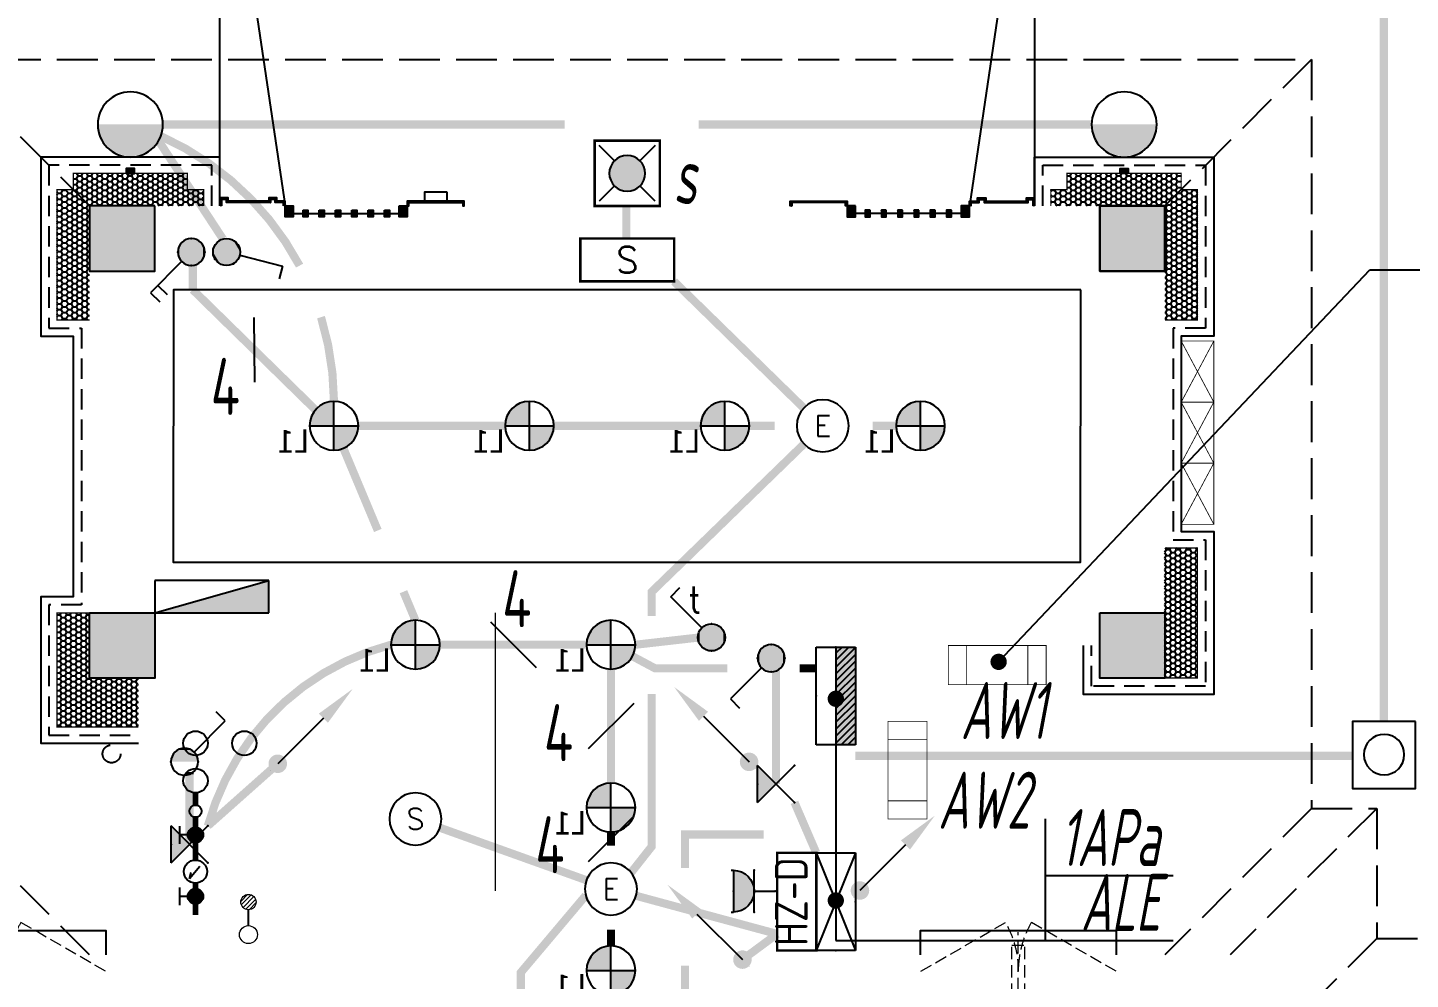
# Model space of a CAD drawing. Extents: x 3774419 to 4775970, y -926964 to 2266.
# Drawn here: x 3853240 to 3861726, y -702115 to -696270 of the extents above; entities that cross this region are included whole.
import ezdxf
from ezdxf.enums import TextEntityAlignment as Align

# ---------------------------------------------------------------- set-up
doc = ezdxf.new("R2010")
doc.units = 0
doc.header["$LTSCALE"] = 1000
doc.header["$MEASUREMENT"] = 0
doc.linetypes.add('DASH', pattern=[0.35, 0.25, -0.1])
doc.linetypes.add('HIDDEN', pattern=[0.375, 0.25, -0.125])
doc.layers.get('0').update_dxf_attribs({"linetype": 'CONTINUOUS'})
for name, color, linetype in [('!!DIM-动力', 7, 'CONTINUOUS'), ('!!电气', 1, 'CONTINUOUS'), ('A-EQPM-MECH', 191, 'CONTINUOUS'), ('A-标注', 1, 'CONTINUOUS'), ('DIM-照明', 7, 'CONTINUOUS'), ('E-天花灯具', 92, 'CONTINUOUS'), ('E-天花辅助2', 54, 'CONTINUOUS'), ('EQUIP-插座', 3, 'CONTINUOUS'), ('EQUIP-照明', 3, 'CONTINUOUS'), ('EQUIP-箱柜', 3, 'CONTINUOUS'), ('EQUIP_消火栓', 7, 'CONTINUOUS'), ('LWIRE', 4, 'CONTINUOUS'), ('TEL_TEXT', 7, 'CONTINUOUS'), ('VPIPE-凝结', 150, 'CONTINUOUS'), ('VPIPE-消防', 1, 'TG_X'), ('VPIPE-给水', 3, 'TG_J'), ('VPIPE-雨水', 4, 'DASH'), ('WIRE-动力', 7, 'CONTINUOUS'), ('WIRE-应急', 1, 'DASH'), ('WIRE-照明', 2, 'CONTINUOUS'), ('修改标示', 212, 'CONTINUOUS'), ('卫生间', 6, 'CONTINUOUS'), ('污水', 3, 'CONTINUOUS'), ('看线', 185, 'CONTINUOUS'), ('立面', 73, 'CONTINUOUS'), ('立面-看线', 251, 'CONTINUOUS'), ('给水', 4, 'CONTINUOUS'), ('设备', 253, 'CONTINUOUS'), ('铝合金', 144, 'CONTINUOUS')]:
    doc.layers.add(name, color=color, linetype=linetype)
for name, color, linetype, lineweight in [('EQUIP_地漏', 7, 'CONTINUOUS', 18), ('PUB_HATCH', 8, 'CONTINUOUS', 9), ('STAIR', 252, 'CONTINUOUS', 20), ('VPIPE-废水', 31, 'TG_F', 18), ('WINDOW', 146, 'CONTINUOUS', 20), ('平面-空调室内机', 176, 'CONTINUOUS', 9), ('平面-空调预留孔', 252, 'CONTINUOUS', 15)]:
    doc.layers.add(name, color=color, linetype=linetype, lineweight=lineweight)
doc.styles.add('_TCH_LABEL', font='COMPLEX', dxfattribs={"bigfont": 'GBCBIG'})
doc.styles.add('_TEL_DIM', font='SIMPLEX', dxfattribs={"width": 0.8, "height": 3.5, "bigfont": 'HZTXT'})
doc.styles.add('HZTXT', font='gbeitc.shx', dxfattribs={"width": 0.8, "height": 400, "bigfont": 'hztxt.shx'})
doc.styles.get("Standard").update_dxf_attribs({"font": 'gbenor.shx', "bigfont": 'gbcbig.shx'})
doc.styles.add('TG_LINETYPE', font='SIMPLEX', dxfattribs={"width": 0.8, "height": 3, "bigfont": 'HZTXT'})
doc.styles.add('黑体', font='simhei.ttf')
doc.linetypes.add('LED', pattern='A,0.5,-0.2,["LED",Standard,S=0.2,R=0,X=-0.2,Y=-0.1],-0.2', length=0.9)
doc.linetypes.add('TG_F', pattern='A,2,-0.3,["F",TG_LINETYPE,S=0.1,R=0,X=-0.23,Y=-0.15],0', length=2.3)
doc.linetypes.add('TG_J', pattern='A,2,-0.22,["J",TG_LINETYPE,S=0.1,R=0,X=-0.18,Y=-0.15],0', length=2.22)
doc.linetypes.add('TG_X', pattern='A,4,-0.3,["X",TG_LINETYPE,S=0.1,R=0,X=-0.23,Y=-0.15],0', length=4.3)
pattern_1 = [(45, (-853150.0334, -779765.5013), (-2.24506403, 2.24506403), [])]
pattern_2 = [(45, (-853350.0334, -780835.0008), (-2.24506403, 2.24506403), [])]
pattern_3 = [(45, (-665092.5196, -939480.5144), (-2.24506403, 2.24506403), [])]
pattern_4 = [(45, (-664992.5196, -939480.5153), (-2.24506403, 2.24506403), [])]
pattern_5 = [(45, (-664892.5196, -939480.5162), (-2.24506403, 2.24506403), [])]
pattern_6 = [(45, (-664792.5196, -939480.517), (-2.24506403, 2.24506403), [])]
pattern_7 = [(45, (-664692.5196, -939480.518), (-2.24506403, 2.24506403), [])]
pattern_8 = [(45, (-664592.5196, -939480.519), (-2.24506403, 2.24506403), [])]
pattern_9 = [(45, (-665202.5203, -939480.5138), (-2.24506403, 2.24506403), [])]
pattern_10 = [(45, (-664502.517, -939480.51), (-2.24506403, 2.24506403), [])]
pattern_11 = [(0, (-420517.216, -516416.725), (30.95625, 17.872595), [20.6375, -41.275]), (120, (-420517.216, -516416.725), (-30.9562463, 17.8726014), [20.6375, -41.275]), (60, (-420517.216, -516416.725), (3.7e-06, 35.7451964), [-41.275, 20.6375])]
pattern_12 = [(45, (-665142.2845, -939480.3315), (-2.24506403, 2.24506403), [])]

# ---------------------------------------------------------------- blocks, each defined once
blk = doc.blocks.new('A$C148B7D8E')
at = {"layer": '卫生间', "color": 252, "linetype": 'DASH'}
for p, q in [((7700, 15400), (8600, 14500)), ((15200, 14500), (16100, 15400)), ((7300, 10800), (8200, 9900)), ((7700, 10800), (8600, 9900)), ((15200, 9900), (16100, 10800)), ((7300, 10000), (8200, 9100))]:
    blk.add_line(p, q, dxfattribs=at)
blk.add_lwpolyline([(16100, 14000), (16100, 15400), (7700, 15400), (7700, 10800), (7300, 10800), (7300, 10000), (900, 10000), (900, 9000), (-900, 9000), (-900, -900), (1750, -900), (1750, -2100), (23450, -2100), (23450, -900), (25100, -900)], dxfattribs=at)
blk = doc.blocks.new('A$C2705576B')
at = {"layer": '给水'}
h = blk.add_hatch(color=252, dxfattribs=at)
edge = h.paths.add_edge_path()
edge.add_arc((417.5, -1741.2), 47.2, 0, 360)
h = blk.add_hatch(color=252, dxfattribs=at)
edge = h.paths.add_edge_path()
edge.add_arc((794.7, -1741.2), 47.2, 0, 360)
at = {"layer": '给水', "color": 252}
for p, q in [((363.1, -1645.4), (471.8, -1645.4)), ((417.5, -1741.2), (417.5, -1645.4)), ((740.3, -1645.4), (849, -1645.4)), ((794.7, -1741.2), (794.7, -1645.4)), ((601.1, -1768.1), (525.3, -1704.3)), ((525.3, -1704.3), (564, -1715))]:
    blk.add_line(p, q, dxfattribs=at)
at = {"layer": '给水', "color": 252, "const_width": 35.4}
for points in [[(499.1, -1741.2), (302.5, -1741.2)], [(903.5, -1741.2), (640.6, -1741.2)], [(1052.8, -1741.2), (978.5, -1741.2)]]:
    blk.add_lwpolyline(points, dxfattribs=at)
at = {"layer": '给水', "color": 252}
for centre, radius in [((417.5, -1741.2), 47.2), ((569.8, -1741.2), 70.8), ((794.7, -1741.2), 47.2), ((941, -1741.2), 37.5)]:
    blk.add_circle(centre, radius, dxfattribs=at)
blk = doc.blocks.new('$TwtSys$00000141')
at = {"color": 252}
for p, q in [((-47.1, 3.8), (-5, 45.9)), ((-47.1, 3.8), (-5, 45.9)), ((-43.6, -17.5), (17.5, 43.6)), ((-43.6, -17.5), (17.5, 43.6)), ((-33.2, -33.2), (33.2, 33.2)), ((-33.2, -33.2), (33.2, 33.2)), ((-16.2, -43.5), (43.8, 16.4)), ((-16.2, -43.5), (43.8, 16.4)), ((5.7, -46.1), (46.1, -5.7)), ((5.7, -46.1), (46.1, -5.7))]:
    blk.add_line(p, q, dxfattribs=at)
blk.add_circle((0, 0), 47, dxfattribs=at)
blk.add_circle((0, 0), 47, dxfattribs=at)
blk = doc.blocks.new('dongkong')
at = {"layer": '平面-空调预留孔', "color": 8, "linetype": 'HIDDEN', "ltscale": 0.3}
for p, q in [((-603796, 210899.9), (-603796, 210431.5)), ((-603836, 210821), (-603836, 210510.8)), ((-603836, 210821), (-603756, 210821)), ((-603756, 210821), (-603756, 210510.8))]:
    blk.add_line(p, q, dxfattribs=at)
blk.add_lwpolyline([(-603756, 210510.8), (-603836, 210510.8)], dxfattribs=at)
blk = doc.blocks.new('$TwtSys$00000434')
at = {"color": 252}
for p, q in [((-0.5, 0.5), (-0.5, -0.5)), ((-0.5, -0.5), (0.5, 0.5)), ((0.5, 0.5), (-0.5, 0.5)), ((0.5, -0.5), (0.5, 0.5)), ((-0.5, -0.5), (0.5, -0.5))]:
    blk.add_line(p, q, dxfattribs=at)
blk.add_solid([(0.5, -0.5), (0.5, 0.5), (-0.5, -0.5)], dxfattribs=at)
blk = doc.blocks.new('A$C028C60F5')
at = {"color": 252}
blk.add_lwpolyline([(400, 0), (0, 0), (0, -400), (400, -400)], close=True, dxfattribs=at)
at = {"layer": 'PUB_HATCH', "color": 252}
blk.add_solid([(0, -400), (400, -400), (0, 0), (400, 0)], dxfattribs=at)
blk = doc.blocks.new('A$C7D502F78')
at = {"layer": '修改标示', "ltscale": 2}
blk.add_lwpolyline([(-150.6, 197.3), (-10.6, 197.3), (-10.6, 142.3), (-150.6, 142.3)], close=True, dxfattribs=at)
blk = doc.blocks.new('A$C3EFA6995')
for p in [(9700, 100), (9700, -2400), (15900, -2400)]:
    blk.add_blockref('A$C028C60F5', p)
at = {"xscale": -1}
blk.add_blockref('A$C028C60F5', (16300, 100), dxfattribs=at)
blk = doc.blocks.new('A$C24590F8F')
at = {"layer": '立面'}
h = blk.add_hatch(dxfattribs=at)
h.set_pattern_fill('ANSI31', color=252, scale=2)
h.set_pattern_definition(pattern_1)
h.paths.add_polyline_path([(35125.3, 15800), (35175.3, 15800), (35175.3, 15830), (35125.3, 15830)])
h = blk.add_hatch(dxfattribs=at)
h.set_pattern_fill('ANSI31', color=252, scale=2)
h.set_pattern_definition(pattern_1)
h.paths.add_polyline_path([(41274.7, 15800), (41224.7, 15800), (41224.7, 15830), (41274.7, 15830)])
h = blk.add_hatch(dxfattribs=at)
h.set_pattern_fill('ANSI31', color=252, scale=2)
h.set_pattern_definition(pattern_12)
h.paths.add_polyline_path([(35700.2, 15600.1), (36099.9, 15600.1), (36099.9, 15630.1), (36049.9, 15630.1), (36049.9, 15650.2), (35999.9, 15650.2), (35999.9, 15630.2), (35750.1, 15630), (35749.9, 15650.2), (35700.2, 15650.2)])
h.paths.add_polyline_path([(35710.2, 15600.1), (36089.9, 15600.1), (36089.9, 15620.1), (36039.9, 15620.1), (36039.9, 15640.2), (36009.9, 15640.2), (36009.9, 15620.2), (35740.2, 15620), (35740, 15640.2), (35710.2, 15640.2)])
h = blk.add_hatch(dxfattribs=at)
h.set_pattern_fill('ANSI31', color=252, scale=2)
h.set_pattern_definition(pattern_2)
edge = h.paths.add_edge_path()
edge.add_line((36850, 15600), (36860, 15600))
edge.add_line((36860, 15600), (36860, 15620))
edge.add_line((36860, 15620), (37190, 15620))
edge.add_line((37190, 15620), (37190, 15600.1))
edge.add_line((37190, 15600.1), (37200, 15600))
edge.add_line((37200, 15600), (37200, 15630))
edge.add_line((37200, 15630), (36850, 15630))
edge.add_line((36850, 15630), (36850, 15600))
h = blk.add_hatch(dxfattribs=at)
h.set_pattern_fill('ANSI31', color=252, scale=2)
h.set_pattern_definition(pattern_2)
edge = h.paths.add_edge_path()
edge.add_line((39550, 15600), (39540, 15600))
edge.add_line((39540, 15600), (39540, 15620))
edge.add_line((39540, 15620), (39210, 15620))
edge.add_line((39210, 15620), (39210, 15600.1))
edge.add_line((39210, 15600.1), (39200, 15600))
edge.add_line((39200, 15600), (39200, 15630))
edge.add_line((39200, 15630), (39550, 15630))
edge.add_line((39550, 15630), (39550, 15600))
h = blk.add_hatch(dxfattribs=at)
h.set_pattern_fill('ANSI31', color=252, scale=2)
h.set_pattern_definition(pattern_12)
h.paths.add_polyline_path([(40699.8, 15600.1), (40300, 15600.1), (40300, 15630.1), (40350, 15630.1), (40350, 15650.2), (40400, 15650.2), (40400, 15630.2), (40649.9, 15630), (40650, 15650.2), (40699.8, 15650.2)])
h.paths.add_polyline_path([(40689.8, 15600.1), (40310, 15600.1), (40310, 15620.1), (40360, 15620.1), (40360, 15640.2), (40390, 15640.2), (40390, 15620.2), (40659.8, 15620), (40660, 15640.2), (40689.8, 15640.2)])
h = blk.add_hatch(dxfattribs=at)
h.set_pattern_fill('ANSI31', color=252, scale=2)
h.set_pattern_definition(pattern_9)
h.paths.add_polyline_path([(36100, 15600), (36150, 15600), (36150, 15533.3), (36100, 15533.3)])
h = blk.add_hatch(dxfattribs=at)
h.set_pattern_fill('ANSI31', color=252, scale=2)
h.set_pattern_definition(pattern_3)
h.paths.add_polyline_path([(36210, 15573), (36240, 15573), (36240, 15533.3), (36210, 15533.3)])
h = blk.add_hatch(dxfattribs=at)
h.set_pattern_fill('ANSI31', color=252, scale=2)
h.set_pattern_definition(pattern_4)
h.paths.add_polyline_path([(36310, 15573), (36340, 15573), (36340, 15533.3), (36310, 15533.3)])
h = blk.add_hatch(dxfattribs=at)
h.set_pattern_fill('ANSI31', color=252, scale=2)
h.set_pattern_definition(pattern_5)
h.paths.add_polyline_path([(36410, 15573), (36440, 15573), (36440, 15533.3), (36410, 15533.3)])
h = blk.add_hatch(dxfattribs=at)
h.set_pattern_fill('ANSI31', color=252, scale=2)
h.set_pattern_definition(pattern_6)
h.paths.add_polyline_path([(36510, 15573), (36540, 15573), (36540, 15533.3), (36510, 15533.3)])
h = blk.add_hatch(dxfattribs=at)
h.set_pattern_fill('ANSI31', color=252, scale=2)
h.set_pattern_definition(pattern_7)
h.paths.add_polyline_path([(36610, 15573), (36640, 15573), (36640, 15533.3), (36610, 15533.3)])
h = blk.add_hatch(dxfattribs=at)
h.set_pattern_fill('ANSI31', color=252, scale=2)
h.set_pattern_definition(pattern_8)
h.paths.add_polyline_path([(36710, 15573), (36740, 15573), (36740, 15533.3), (36710, 15533.3)])
h = blk.add_hatch(dxfattribs=at)
h.set_pattern_fill('ANSI31', color=252, scale=2)
h.set_pattern_definition(pattern_10)
h.paths.add_polyline_path([(36800, 15600), (36850, 15600), (36850, 15533.3), (36800, 15533.3)])
h = blk.add_hatch(dxfattribs=at)
h.set_pattern_fill('ANSI31', color=252, scale=2)
h.set_pattern_definition(pattern_10)
h.paths.add_polyline_path([(39600, 15600), (39550, 15600), (39550, 15533.3), (39600, 15533.3)])
h = blk.add_hatch(dxfattribs=at)
h.set_pattern_fill('ANSI31', color=252, scale=2)
h.set_pattern_definition(pattern_8)
h.paths.add_polyline_path([(39690, 15573), (39660, 15573), (39660, 15533.3), (39690, 15533.3)])
h = blk.add_hatch(dxfattribs=at)
h.set_pattern_fill('ANSI31', color=252, scale=2)
h.set_pattern_definition(pattern_7)
h.paths.add_polyline_path([(39790, 15573), (39760, 15573), (39760, 15533.3), (39790, 15533.3)])
h = blk.add_hatch(dxfattribs=at)
h.set_pattern_fill('ANSI31', color=252, scale=2)
h.set_pattern_definition(pattern_6)
h.paths.add_polyline_path([(39890, 15573), (39860, 15573), (39860, 15533.3), (39890, 15533.3)])
h = blk.add_hatch(dxfattribs=at)
h.set_pattern_fill('ANSI31', color=252, scale=2)
h.set_pattern_definition(pattern_5)
h.paths.add_polyline_path([(39990, 15573), (39960, 15573), (39960, 15533.3), (39990, 15533.3)])
h = blk.add_hatch(dxfattribs=at)
h.set_pattern_fill('ANSI31', color=252, scale=2)
h.set_pattern_definition(pattern_4)
h.paths.add_polyline_path([(40090, 15573), (40060, 15573), (40060, 15533.3), (40090, 15533.3)])
h = blk.add_hatch(dxfattribs=at)
h.set_pattern_fill('ANSI31', color=252, scale=2)
h.set_pattern_definition(pattern_3)
h.paths.add_polyline_path([(40190, 15573), (40160, 15573), (40160, 15533.3), (40190, 15533.3)])
h = blk.add_hatch(dxfattribs=at)
h.set_pattern_fill('ANSI31', color=252, scale=2)
h.set_pattern_definition(pattern_9)
h.paths.add_polyline_path([(40300, 15600), (40250, 15600), (40250, 15533.3), (40300, 15533.3)])
at = {"layer": '立面-看线'}
h = blk.add_hatch(dxfattribs=at)
h.set_pattern_fill('HONEY', color=252, scale=13)
h.set_pattern_definition(pattern_11)
h.paths.add_polyline_path([(35500.3, 15700), (35500.3, 15800), (34800.3, 15800), (34800.3, 15700), (34700.3, 15700), (34700.3, 14900), (34900, 14900), (34900, 15600), (35599.4, 15600), (35599.4, 15700)])
h = blk.add_hatch(dxfattribs=at)
h.set_pattern_fill('HONEY', color=252, scale=13)
h.set_pattern_definition(pattern_11)
h.paths.add_polyline_path([(40899.7, 15700), (40899.7, 15800), (41599.7, 15800), (41599.7, 15700), (41699.7, 15700), (41699.7, 14900), (41500, 14900), (41500, 15600), (40800.6, 15600), (40800.6, 15700)])
h = blk.add_hatch(dxfattribs=at)
h.set_pattern_fill('HONEY', color=252, scale=13)
h.set_pattern_definition([(0, (-420616.579, -519516.725), (30.95625, 17.872595), [20.6375, -41.275]), (120, (-420616.579, -519516.725), (-30.9562463, 17.8726014), [20.6375, -41.275]), (60, (-420616.579, -519516.725), (3.7e-06, 35.7451964), [-41.275, 20.6375])])
h.paths.add_polyline_path([(41500, 12900), (41500, 12900), (41500, 13500), (41699.4, 13500), (41699.4, 12700), (41500, 12700)])
h = blk.add_hatch(dxfattribs=at)
h.set_pattern_fill('HONEY', color=252, scale=13)
h.set_pattern_definition([(0, (-420616.579, -519916.725), (30.95625, 17.872595), [20.6375, -41.275]), (120, (-420616.579, -519916.725), (-30.9562463, 17.8726014), [20.6375, -41.275]), (60, (-420616.579, -519916.725), (3.7e-06, 35.7451964), [-41.275, 20.6375])])
h.paths.add_polyline_path([(35200, 12700), (34900, 12700), (34900, 13100), (34700.6, 13100), (34700.6, 12400), (35200, 12400)])
at = {"color": 252, "const_width": 8}
for points in [[(34900, 14900), (34700.3, 14900), (34700.3, 15700), (34800.3, 15700), (34800.3, 15800), (35090.3, 15800), (35090.3, 15800), (35210.3, 15800), (35210.3, 15800), (35500.3, 15800), (35500.3, 15700), (35600.3, 15700), (35600.3, 15600)], [(41500, 14900), (41699.7, 14900), (41699.7, 15700), (41599.7, 15700), (41599.7, 15800), (41309.7, 15800), (41309.7, 15800), (41189.7, 15800), (41189.7, 15800), (40899.7, 15800), (40899.7, 15700), (40799.7, 15700), (40799.7, 15600)], [(41500, 13500), (41700, 13500), (41700, 12700), (41100, 12700), (41100, 12900)], [(34900, 13100), (34700, 13100), (34700, 12400), (35200, 12400)]]:
    blk.add_lwpolyline(points, dxfattribs=at)
at = {"layer": 'A-EQPM-MECH', "color": 252}
for points in [[(35700.3, 15600), (35700.3, 18300), (40700.2, 18300), (40700.2, 15600)], [(35700.3, 18300), (36100, 15600)], [(40700, 18300), (40300, 15600)]]:
    blk.add_lwpolyline(points, dxfattribs=at)
at = {"layer": 'STAIR', "color": 252}
blk.add_line((37390, 13100), (37390, 11394.4), dxfattribs=at)
at = {"layer": 'VPIPE-凝结', "color": 252}
blk.add_line((35875, 11180), (35875, 11278), dxfattribs=at)
at = {"layer": 'VPIPE-废水', "color": 252}
blk.add_circle((35875, 11125), 55, dxfattribs=at)
at = {"layer": 'VPIPE-消防', "color": 252, "linetype": 'Continuous'}
blk.add_circle((35850, 12300), 75, dxfattribs=at)
at = {"layer": 'VPIPE-给水', "color": 252, "linetype": 'Continuous'}
for centre in [(35550, 12300), (35550, 12070)]:
    blk.add_circle(centre, 75, dxfattribs=at)
at = {"layer": 'VPIPE-雨水', "color": 252}
blk.add_circle((35035, 12235), 55, dxfattribs=at)
at = {"layer": 'WINDOW', "color": 252, "linetype": 'DASH', "ltscale": 0.3}
for points in [[(34998.1, 10900), (34478.5, 11200, 0.131652), (34398.1, 10900)], [(40001.9, 10900), (40521.5, 11200, -0.131652), (40601.9, 10900)], [(41200, 10900), (40680.4, 11200, 0.131652), (40600, 10900)]]:
    blk.add_lwpolyline(points, format="xyb", dxfattribs=at)
at = {"layer": '看线', "color": 252}
for points in [[(35700.3, 15600), (35700.3, 15900), (34600.3, 15900), (34600.3, 14800), (34800, 14800), (34800, 13200), (34600, 13200), (34600, 12300), (35200, 12300)], [(40699.7, 15600), (40699.7, 15900), (41799.7, 15900), (41799.7, 14800), (41600, 14800), (41600, 13600), (41800, 13600), (41800, 12600), (41000, 12600), (41000, 12900)]]:
    blk.add_lwpolyline(points, dxfattribs=at)
at = {"layer": '看线', "color": 252, "linetype": 'HIDDEN', "ltscale": 0.5}
for points in [[(35650.3, 15600), (35650.3, 15850), (34650.3, 15850), (34650.3, 14850), (34850, 14850), (34850, 13150), (34650, 13150), (34650, 12350), (35200, 12350)], [(40749.7, 15600), (40749.7, 15850), (41749.7, 15850), (41749.7, 14850), (41550, 14850), (41550, 13550), (41750, 13550), (41750, 12650), (41050, 12650), (41050, 12900)]]:
    blk.add_lwpolyline(points, dxfattribs=at)
at = {"layer": '看线', "color": 252, "ltscale": 0.5}
for points in [[(33800, 11000), (33800, 11150), (35000, 11150), (35000, 11000)], [(40000, 11000), (40000, 11150), (41200, 11150), (41200, 11000)]]:
    blk.add_lwpolyline(points, dxfattribs=at)
at = {"layer": '立面', "color": 252}
for p, q in [((36310, 15573), (36340, 15573)), ((36310, 15533.3), (36310, 15573)), ((36340, 15533.3), (36310, 15533.3)), ((36340, 15573), (36340, 15533.3)), ((40090, 15573), (40060, 15573)), ((40060, 15573), (40060, 15533.3)), ((40060, 15533.3), (40090, 15533.3)), ((40090, 15533.3), (40090, 15573))]:
    blk.add_line(p, q, dxfattribs=at)
for points in [[(35125.3, 15800), (35175.3, 15800), (35175.3, 15830), (35125.3, 15830)], [(41274.7, 15800), (41224.7, 15800), (41224.7, 15830), (41274.7, 15830)], [(36100, 15600), (36150, 15600), (36150, 15533.3), (36100, 15533.3)], [(36410, 15573), (36440, 15573), (36440, 15533.3), (36410, 15533.3)], [(36510, 15573), (36540, 15573), (36540, 15533.3), (36510, 15533.3)], [(36610, 15573), (36640, 15573), (36640, 15533.3), (36610, 15533.3)], [(36710, 15573), (36740, 15573), (36740, 15533.3), (36710, 15533.3)], [(36800, 15600), (36850, 15600), (36850, 15533.3), (36800, 15533.3)], [(39600, 15600), (39550, 15600), (39550, 15533.3), (39600, 15533.3)], [(39690, 15573), (39660, 15573), (39660, 15533.3), (39690, 15533.3)], [(39790, 15573), (39760, 15573), (39760, 15533.3), (39790, 15533.3)], [(39890, 15573), (39860, 15573), (39860, 15533.3), (39890, 15533.3)], [(39990, 15573), (39960, 15573), (39960, 15533.3), (39990, 15533.3)], [(40300, 15600), (40250, 15600), (40250, 15533.3), (40300, 15533.3)]]:
    blk.add_lwpolyline(points, close=True, dxfattribs=at)
for points in [[(36850, 15600), (36860, 15600), (36860, 15620), (37190, 15620), (37190, 15600.1), (37200, 15600), (37200, 15630), (36850, 15630), (36850, 15600)], [(39550, 15600), (39540, 15600), (39540, 15620), (39210, 15620), (39210, 15600.1), (39200, 15600), (39200, 15630), (39550, 15630), (39550, 15600)]]:
    blk.add_lwpolyline(points, dxfattribs=at)
at = {"layer": '设备', "color": 252, "const_width": 5}
for points in [[(41600, 14395), (41600, 14770), (41800, 14770), (41800, 14395)], [(41600, 14020), (41600, 14395), (41800, 14395), (41800, 14020)], [(41600, 13645), (41600, 14020), (41800, 14020), (41800, 13645)]]:
    blk.add_lwpolyline(points, close=True, dxfattribs=at)
for points in [[(41600, 14770), (41800, 14395)], [(41800, 14770), (41600, 14395)], [(41600, 14395), (41800, 14020)], [(41800, 14395), (41600, 14020)], [(41600, 14020), (41800, 13645)], [(41800, 14020), (41600, 13645)]]:
    blk.add_lwpolyline(points, dxfattribs=at)
at = {"layer": '铝合金', "color": 252}
for p, q in [((36150, 15553.2), (36210, 15553.2)), ((36240, 15553.2), (36310, 15553.2)), ((36340, 15553.2), (36410, 15553.2)), ((36440, 15553.2), (36510, 15553.2)), ((36540, 15553.2), (36610, 15553.2)), ((36640, 15553.2), (36710, 15553.2)), ((36740, 15553.2), (36800, 15553.2)), ((39660, 15553.2), (39600, 15553.2)), ((39760, 15553.2), (39690, 15553.2)), ((39860, 15553.2), (39790, 15553.2)), ((39960, 15553.2), (39890, 15553.2)), ((40060, 15553.2), (39990, 15553.2)), ((40160, 15553.2), (40090, 15553.2)), ((40250, 15553.2), (40190, 15553.2))]:
    blk.add_line(p, q, dxfattribs=at)
for points in [[(35125.3, 15800), (35175.3, 15800), (35175.3, 15830), (35125.3, 15830)], [(41274.7, 15800), (41224.7, 15800), (41224.7, 15830), (41274.7, 15830)], [(36100, 15600), (36150, 15600), (36150, 15533.3), (36100, 15533.3)], [(36210, 15573), (36240, 15573), (36240, 15533.3), (36210, 15533.3)], [(36310, 15573), (36340, 15573), (36340, 15533.3), (36310, 15533.3)], [(36410, 15573), (36440, 15573), (36440, 15533.3), (36410, 15533.3)], [(36510, 15573), (36540, 15573), (36540, 15533.3), (36510, 15533.3)], [(36610, 15573), (36640, 15573), (36640, 15533.3), (36610, 15533.3)], [(36710, 15573), (36740, 15573), (36740, 15533.3), (36710, 15533.3)], [(36800, 15600), (36850, 15600), (36850, 15533.3), (36800, 15533.3)], [(39600, 15600), (39550, 15600), (39550, 15533.3), (39600, 15533.3)], [(39690, 15573), (39660, 15573), (39660, 15533.3), (39690, 15533.3)], [(39790, 15573), (39760, 15573), (39760, 15533.3), (39790, 15533.3)], [(39890, 15573), (39860, 15573), (39860, 15533.3), (39890, 15533.3)], [(39990, 15573), (39960, 15573), (39960, 15533.3), (39990, 15533.3)], [(40090, 15573), (40060, 15573), (40060, 15533.3), (40090, 15533.3)], [(40190, 15573), (40160, 15573), (40160, 15533.3), (40190, 15533.3)], [(40300, 15600), (40250, 15600), (40250, 15533.3), (40300, 15533.3)]]:
    blk.add_lwpolyline(points, close=True, dxfattribs=at)
for points in [[(36099.9, 15600.1), (36099.9, 15630.1), (36049.9, 15630.1), (36049.9, 15650.2), (35999.9, 15650.2), (35999.9, 15630.2), (35750.1, 15630), (35749.9, 15650.2), (35700.2, 15650.2), (35700.2, 15600.1)], [(36089.9, 15600.1), (36089.9, 15620.1), (36039.9, 15620.1), (36039.9, 15640.2), (36009.9, 15640.2), (36009.9, 15620.2), (35740.2, 15620), (35740, 15640.2), (35710.2, 15640.2), (35710.2, 15600.1)], [(36850, 15600), (36860, 15600), (36860, 15620), (37190, 15620), (37190, 15600.1), (37200, 15600), (37200, 15630), (36850, 15630), (36850, 15600)], [(39550, 15600), (39540, 15600), (39540, 15620), (39210, 15620), (39210, 15600.1), (39200, 15600), (39200, 15630), (39550, 15630), (39550, 15600)], [(40300, 15600.1), (40300, 15630.1), (40350, 15630.1), (40350, 15650.2), (40400, 15650.2), (40400, 15630.2), (40649.9, 15630), (40650, 15650.2), (40699.8, 15650.2), (40699.8, 15600.1)], [(40310, 15600.1), (40310, 15620.1), (40360, 15620.1), (40360, 15640.2), (40390, 15640.2), (40390, 15620.2), (40659.8, 15620), (40660, 15640.2), (40689.8, 15640.2), (40689.8, 15600.1)]]:
    blk.add_lwpolyline(points, dxfattribs=at)
at = {"color": 252, "xscale": -1}
for name, p in [('A$C148B7D8E', (50100, 1100)), ('A$C3EFA6995', (51200, 15500))]:
    blk.add_blockref(name, p, dxfattribs=at)
at = {"color": 252}
blk.add_blockref('A$C028C60F5', (41100, 15600), dxfattribs=at)
at = {"layer": 'EQUIP_地漏', "color": 252}
blk.add_blockref('$TwtSys$00000141', (35875, 11325), dxfattribs=at)
at = {"layer": 'EQUIP_消火栓', "color": 252, "xscale": 700, "yscale": 200, "zscale": 700}
blk.add_blockref('$TwtSys$00000434', (35650, 13200), dxfattribs=at)
at = {"layer": '修改标示', "color": 252, "ltscale": 2, "xscale": -1}
blk.add_blockref('A$C7D502F78', (36944.4, 15487.7), dxfattribs=at)
at = {"layer": '平面-空调室内机', "color": 252, "ltscale": 0.3, "rotation": 180}
blk.add_blockref('dongkong', (-563196, 221570.8), dxfattribs=at)
at = {"layer": '污水', "color": 252, "rotation": 90.00000000010901}
blk.add_blockref('A$C2705576B', (33808.8, 10942.2), dxfattribs=at)
blk = doc.blocks.new('A$C341176C1')
at = {"layer": '设备', "color": 3, "const_width": 5}
blk.add_lwpolyline([(-240, -200), (0, -200), (0, -800), (-240, -800)], close=True, dxfattribs=at)
for points in [[(-240, -312.3), (0, -312.3)], [(-240, -687.7), (0, -687.7)]]:
    blk.add_lwpolyline(points, dxfattribs=at)
blk = doc.blocks.new('$equip$00001151')
blk.add_circle((0, 0.5), 0.5)
for points in [[(0.433, 0.25), (-0.433, 0.25), (0.5, 0.5), (-0.5, 0.5)], [(0.25, 0.067), (-0.25, 0.067), (0.433, 0.25), (-0.433, 0.25)], [(0, 0), (0, 0), (0.25, 0.067), (-0.25, 0.067)]]:
    blk.add_solid(points)
at = {"flags": 9}
blk.add_attdef('A', (0, 0), '', height=0.00002, dxfattribs=at)
blk = doc.blocks.new('$equip$00001154')
for p, q in [((0, 0.283), (0, -0.283)), ((0, 0.283), (0.566, -0.283)), ((0.566, 0.283), (0, -0.283))]:
    blk.add_line(p, q)
for p in [(0.566, 0.283), (0, 0.004), (0.283, 0), (0.566, -0.283)]:
    blk.add_point(p)
blk.add_solid([(0, -0.283), (0.283, 0), (0, 0.283)])
at = {"layer": 'TEL_TEXT', "style": '_TEL_DIM', "flags": 1}
blk.add_attdef('A', text='', height=0.00002, dxfattribs=at).set_placement((0, 0), align=Align.MIDDLE_CENTER)
blk = doc.blocks.new('$equip$00001213')
for p, q in [((0.147, 0.356), (0.625, 0.833)), ((0.625, 0.833), (0.766, 0.692))]:
    blk.add_line(p, q)
blk.add_circle((0, 0.208), 0.208)
for p in [(0, 0.417), (-0.208, 0.208), (0, 0), (0.208, 0.208)]:
    blk.add_point(p)
for points in [[(0.104, 0.389), (0.104, 0.028), (0, 0.417), (0, 0)], [(0.18, 0.313), (0.18, 0.104), (0.104, 0.389), (0.104, 0.028)], [(0.208, 0.208), (0.208, 0.208), (0.18, 0.313), (0.18, 0.104)]]:
    blk.add_solid(points)
at = {"flags": 9}
blk.add_attdef('A', (0, 0), '', height=0.00002, dxfattribs=at)
blk = doc.blocks.new('$TelecSys$00000079')
for p, q in [((0.7, 0.7), (0, 0)), ((0.104, 0.104), (0.104, 0.104)), ((-0.104, -0.104), (-0.104, -0.104))]:
    blk.add_line(p, q)
at = {"const_width": 0.142}
blk.add_lwpolyline([(-0.071, 0, 1), (0.071, 0, 1)], format="xyb", close=True, dxfattribs=at)
blk.add_solid([(0.63, 0.77), (0.77, 0.63), (1.15, 1.15)])
at = {"width": 0.8, "flags": 9}
blk.add_attdef('A', (0, 0), '', height=0.00002, dxfattribs=at)
blk = doc.blocks.new('$equip$00001237')
for p, q in [((-0.5, 1.05), (-0.5, 1)), ((-0.5, 1), (0.5, 1)), ((0.5, 1.05), (0.5, 1)), ((0.5, 0.5), (-0.5, 0.5)), ((0, 0.5), (0, 0))]:
    blk.add_line(p, q)
blk.add_arc((0, 1), 0.5, 180, 0)
for p in [(0, 1), (-0.5, 0.5), (0.5, 0.5), (0, 0)]:
    blk.add_point(p)
for points in [[(0.433, 0.75), (-0.433, 0.75), (0.5, 1), (-0.5, 1)], [(0.25, 0.567), (-0.25, 0.567), (0.433, 0.75), (-0.433, 0.75)], [(0, 0.5), (0, 0.5), (0.25, 0.567), (-0.25, 0.567)]]:
    blk.add_solid(points)
at = {"flags": 9}
blk.add_attdef('A', (0, 0), '', height=0.00002, dxfattribs=at)
blk = doc.blocks.new('dfgdsgsdg')
at = {"layer": '!!DIM-动力'}
blk.add_lwpolyline([(1783912.6, 547079.1), (1784299.9, 547079.1), (1784299.9, 546667.8), (1783912.6, 546667.8)], close=True, dxfattribs=at)
blk.add_circle((1784105.1, 546875.3), 124.2, dxfattribs=at)
blk = doc.blocks.new('$equip$00001962')
for p, q in [((0.147, 0.356), (0.625, 0.833)), ((0.625, 0.833), (0.766, 0.692))]:
    blk.add_line(p, q)
blk.add_circle((0, 0.208), 0.208)
for p in [(0, 0.417), (-0.208, 0.208), (0, 0), (0.208, 0.208)]:
    blk.add_point(p)
for points in [[(-0.18, 0.313), (0.18, 0.313), (-0.208, 0.208), (0.208, 0.208)], [(-0.104, 0.389), (0.104, 0.389), (-0.18, 0.313), (0.18, 0.313)], [(0, 0.417), (0, 0.417), (-0.104, 0.389), (0.104, 0.389)], [(-0.18, 0.104), (0.18, 0.104), (-0.208, 0.208), (0.208, 0.208)], [(-0.104, 0.028), (0.104, 0.028), (-0.18, 0.104), (0.18, 0.104)], [(0, 0), (0, 0), (-0.104, 0.028), (0.104, 0.028)]]:
    blk.add_solid(points)
at = {"layer": 'TEL_TEXT', "style": '_TEL_DIM', "flags": 1}
blk.add_attdef('A', text='', height=0.00002, dxfattribs=at).set_placement((0, 0), align=Align.MIDDLE_CENTER)
blk = doc.blocks.new('*X10')
at = {"color": 0}
for p, q in [((-250, 32.8), (-182.8, 100)), ((-250, 68.2), (-218.2, 100)), ((-247.5, 0), (-147.5, 100)), ((-212.1, 0), (-112.1, 100)), ((-176.8, 0), (-76.8, 100)), ((-141.4, 0), (-41.4, 100)), ((-106.1, 0), (-6.1, 100)), ((-70.7, 0), (29.3, 100)), ((-35.4, 0), (64.6, 100)), ((0, 0), (100, 100)), ((35.4, 0), (135.4, 100)), ((70.7, 0), (170.7, 100)), ((106.1, 0), (206.1, 100)), ((141.4, 0), (241.4, 100)), ((176.8, 0), (250, 73.2)), ((212.1, 0), (250, 37.9)), ((247.5, 0), (250, 2.5))]:
    blk.add_line(p, q, dxfattribs=at)
blk = doc.blocks.new('$equip$00001414')
for p, q in [((0.75, 0.6), (-0.75, 0.6)), ((-0.75, 0.6), (-0.75, 0)), ((0.75, 0), (0.75, 0.6)), ((-0.75, 0.3), (0.75, 0.3)), ((-0.75, 0), (0.75, 0))]:
    blk.add_line(p, q)
at = {"const_width": 0.3}
blk.add_lwpolyline([(-0.75, 0.15), (0.75, 0.15)], dxfattribs=at)
for p in [(0, 0.6), (-0.75, 0.3), (0.75, 0.3), (0, 0)]:
    blk.add_point(p)
at = {"xscale": 0.00300000000061118, "yscale": 0.00300000000061118, "zscale": 0.00300000000061118}
blk.add_blockref('*X10', (0, 0), dxfattribs=at)
at = {"style": '_TCH_LABEL', "flags": 9}
blk.add_attdef('A', (0, 0), '', height=0.00002, dxfattribs=at)
blk = doc.blocks.new('$equip$00002534')
for p, q in [((-0.72, 0.66), (-0.72, 0)), ((0.72, 0.66), (-0.72, 0.66)), ((0.72, 0), (0.72, 0.66)), ((-0.72, 0), (0.72, 0))]:
    blk.add_line(p, q)
at = {"const_width": 0.04}
blk.add_lwpolyline([(-0.72, 0.66), (-0.72, 0), (0.72, 0), (0.72, 0.66), (-0.72, 0.66), (-0.72, 0)], dxfattribs=at)
for p in [(0, 0.66), (-0.72, 0.33), (0.72, 0.33), (0, 0)]:
    blk.add_point(p)
at = {"color": 7, "style": '_TEL_DIM'}
blk.add_attdef('$TEXT$', text='', height=0.4, dxfattribs=at).set_placement((0, 0.33), align=Align.MIDDLE_CENTER)
at = {"color": 7, "style": '_TEL_DIM', "flags": 1}
blk.add_attdef('A', text='', height=0.00002, dxfattribs=at).set_placement((0, 0), align=Align.MIDDLE_CENTER)
blk = doc.blocks.new('$equip$00002604')
blk.add_hatch(color=256).paths.add_polyline_path([(0.275, 0.5, 1), (-0.274, 0.5, 1)])
for p, q in [((-0.429, 0.929), (-0.194, 0.694)), ((0.194, 0.694), (0.429, 0.929)), ((-0.429, 0.071), (-0.194, 0.306)), ((0.194, 0.306), (0.429, 0.071))]:
    blk.add_line(p, q)
at = {"const_width": 0.04}
blk.add_lwpolyline([(-0.5, 1), (-0.5, 0), (0.5, 0), (0.5, 1), (-0.5, 1), (-0.5, 0)], dxfattribs=at)
blk.add_lwpolyline([(-0.5, 1), (-0.5, 0), (0.5, 0), (0.5, 1)], close=True)
blk.add_circle((0, 0.5), 0.275)
for p in [(0, 1), (-0.5, 0.5), (0.5, 0.5), (0, 0)]:
    blk.add_point(p)
at = {"color": 7, "style": '_TEL_DIM', "flags": 1}
blk.add_attdef('A', text='', height=0.000025, dxfattribs=at).set_placement((0, 0), align=Align.MIDDLE_CENTER)
blk = doc.blocks.new('$equip$00001424')
for p, q in [((-0.75, 0), (0.75, 0.6)), ((-0.75, 0.6), (0.75, 0)), ((0.75, 0.6), (-0.75, 0.6)), ((-0.75, 0.6), (-0.75, 0)), ((0.75, 0), (0.75, 0.6)), ((-0.75, 0), (0.75, 0))]:
    blk.add_line(p, q)
for p in [(0, 0.6), (-0.75, 0.3), (0.75, 0.3), (0, 0)]:
    blk.add_point(p)
at = {"style": '_TCH_LABEL', "flags": 9}
blk.add_attdef('A', (0, 0), '', height=0.00002, dxfattribs=at)
blk = doc.blocks.new('$equip$00002702')
for p, q in [((-0.75, 0.6), (-0.75, 0)), ((0.75, 0.6), (-0.75, 0.6)), ((0.75, 0), (0.75, 0.6)), ((-0.75, 0), (0.75, 0))]:
    blk.add_line(p, q)
at = {"const_width": 0.04}
blk.add_lwpolyline([(-0.75, 0.6), (-0.75, 0), (0.75, 0), (0.75, 0.6), (-0.75, 0.6), (-0.75, 0)], dxfattribs=at)
for p in [(0, 0.6), (-0.75, 0.3), (0.75, 0.3), (0, 0)]:
    blk.add_point(p)
at = {"color": 7}
blk.add_attdef('$TEXT$', text='', height=0.5, dxfattribs=at).set_placement((0, 0.3), align=Align.MIDDLE_CENTER)
at = {"color": 7, "style": '_TEL_DIM', "flags": 1}
for tag in ['A', 'REMARK']:
    blk.add_attdef(tag, text='', height=0.00002, dxfattribs=at).set_placement((0, 0), align=Align.MIDDLE_CENTER)
blk = doc.blocks.new('DFADS')
at = {"layer": 'A-标注'}
h = blk.add_hatch(color=251, dxfattribs=at)
h.paths.add_polyline_path([(3405.603, 358.327), (3406.803, 358.327, 0.414214), (3405.603, 359.527)])
h.paths.add_polyline_path([(3404.403, 358.327, 0.414214), (3405.603, 357.127), (3405.603, 358.327)])
at = {"layer": 'A-标注', "color": 92}
for p, q in [((3405.603, 357.127), (3405.603, 359.527)), ((3406.803, 358.327), (3404.403, 358.327))]:
    blk.add_line(p, q, dxfattribs=at)
blk.add_circle((3405.603, 358.327), 1.2, dxfattribs=at)
at = {"layer": 'A-标注', "color": 3, "style": '黑体'}
blk.add_text('L1', height=1.152, dxfattribs=at).set_placement((3406.799, 357.002))
blk = doc.blocks.new('$equip$00001963')
for p, q in [((0.147, 0.356), (0.625, 0.833)), ((0.512, 0.72), (0.653, 0.579)), ((0.625, 0.833), (0.766, 0.692))]:
    blk.add_line(p, q)
blk.add_circle((0, 0.208), 0.208)
for p in [(0, 0.417), (-0.208, 0.208), (0, 0), (0.208, 0.208)]:
    blk.add_point(p)
for points in [[(-0.18, 0.313), (0.18, 0.313), (-0.208, 0.208), (0.208, 0.208)], [(-0.104, 0.389), (0.104, 0.389), (-0.18, 0.313), (0.18, 0.313)], [(0, 0.417), (0, 0.417), (-0.104, 0.389), (0.104, 0.389)], [(-0.18, 0.104), (0.18, 0.104), (-0.208, 0.208), (0.208, 0.208)], [(-0.104, 0.028), (0.104, 0.028), (-0.18, 0.104), (0.18, 0.104)], [(0, 0), (0, 0), (-0.104, 0.028), (0.104, 0.028)]]:
    blk.add_solid(points)
at = {"layer": 'TEL_TEXT', "style": '_TEL_DIM', "flags": 1}
blk.add_attdef('A', text='', height=0.00002, dxfattribs=at).set_placement((0, 0), align=Align.MIDDLE_CENTER)
blk = doc.blocks.new('$equip$00001822')
for p, q in [((0.147, 0.356), (0.625, 0.833)), ((0.625, 0.833), (0.766, 0.692))]:
    blk.add_line(p, q)
blk.add_circle((0, 0.208), 0.208)
for p in [(0, 0.417), (-0.208, 0.208), (-0.015, 0.001), (0.208, 0.208)]:
    blk.add_point(p)
for points in [[(-0.18, 0.313), (0.18, 0.313), (-0.208, 0.208), (0.208, 0.208)], [(-0.104, 0.389), (0.104, 0.389), (-0.18, 0.313), (0.18, 0.313)], [(0, 0.417), (0, 0.417), (-0.104, 0.389), (0.104, 0.389)], [(-0.18, 0.104), (0.18, 0.104), (-0.208, 0.208), (0.208, 0.208)], [(-0.104, 0.028), (0.104, 0.028), (-0.18, 0.104), (0.18, 0.104)], [(0, 0), (0, 0), (-0.104, 0.028), (0.104, 0.028)]]:
    blk.add_solid(points)
at = {"color": 7, "style": '_TEL_DIM'}
blk.add_attdef('$TEXT$', text='', height=0.4, dxfattribs=at).set_placement((0.581, 0.465), align=Align.MIDDLE_CENTER)
at = {"color": 7, "style": '_TEL_DIM', "flags": 1}
blk.add_attdef('A', text='', height=0.00002, dxfattribs=at).set_placement((0, 0), align=Align.MIDDLE_CENTER)
blk = doc.blocks.new('$TelecSys$00000095')
blk.add_line((0.4, 0.4), (-0.4, -0.4))
at = {"width": 0.8}
blk.add_attdef('N', text='', height=1, dxfattribs=at).set_placement((-0.017, 1.056), align=Align.MIDDLE)
blk = doc.blocks.new('$equip$00001838')
blk.add_circle((0, 0), 0.5)
at = {"style": '_TEL_DIM'}
blk.add_attdef('$TEXT$', text='', height=0.4, dxfattribs=at).set_placement((0, 0), align=Align.MIDDLE_CENTER)
at = {"style": '_TEL_DIM', "flags": 1}
blk.add_attdef('A', text='', height=0.00002, dxfattribs=at).set_placement((0, 0), align=Align.MIDDLE_CENTER)

msp = doc.modelspace()

# ---------------------------------------------------------------- linework, layer by layer
at = {"layer": '!!电气'}
for p, q in [((3859199.3, -700165.3), (3861476.7, -697757.8)), ((3861476.7, -697757.8), (3865320.7, -697757.8)), ((3858200, -700392.1), (3858200, -701876.8)), ((3859488, -701876.8), (3859488, -701129.8)), ((3859488, -701478), (3860269.7, -701478)), ((3858200, -701876.8), (3859488, -701876.8)), ((3859488, -701876.8), (3860269.7, -701876.8))]:
    msp.add_line(p, q, dxfattribs=at)
at = {"layer": 'DIM-照明', "const_width": 50}
for points in [[(3859174.3, -700165.3, 1), (3859224.3, -700165.3, 1)], [(3858175, -700392.1, 1), (3858225, -700392.1, 1)], [(3858175, -701630.9, 1), (3858225, -701630.9, 1)]]:
    msp.add_lwpolyline(points, format="xyb", close=True, dxfattribs=at)
at = {"layer": 'E-天花辅助2', "color": 6, "linetype": 'LED', "ltscale": 0.3}
msp.add_lwpolyline([(3859704.7, -697880.3), (3854135.6, -697880.3), (3854133.1, -699552.7), (3859702.1, -699552.7)], close=True, dxfattribs=at)
at = {"layer": 'WIRE-动力', "color": 6, "linetype": 'Continuous', "const_width": 50}
for points in [[(3861563.9, -700531.2), (3861563.9, -694274.1)], [(3858320, -700742.3), (3861370.2, -700742.3)]]:
    msp.add_lwpolyline(points, dxfattribs=at)
at = {"layer": 'WIRE-动力', "color": 6, "const_width": 50}
for points in [[(3857756.3, -701225.9), (3857473.2, -701225.9), (3857274, -701225.9), (3857274, -701431.2)], [(3857274, -702030.4), (3857274, -703200.9)]]:
    msp.add_lwpolyline(points, dxfattribs=at)
at = {"layer": 'WIRE-应急', "const_width": 50}
for points in [[(3856914.8, -697365.3), (3856914.8, -697565.3)], [(3858003.1, -698606.4), (3857207.8, -697829.3)], [(3857069.6, -699883.7), (3857069.6, -699735.8), (3858005.2, -698827.1)], [(3857833.2, -700915.2), (3857833.2, -700219.7)], [(3856944, -701459.3), (3857069.6, -701299.9), (3857069.6, -700363.1)], [(3858080, -701338.2), (3857946.2, -701028.4)], [(3856669.3, -701506.3), (3855770.6, -701184.3)], [(3856267.2, -704030.1), (3856267.2, -702072.6), (3856665.1, -701600.4)], [(3857840, -701836.5), (3856974.4, -701602.1)], [(3857840, -701836.5), (3857626.9, -701994)]]:
    msp.add_lwpolyline(points, dxfattribs=at)
at = {"layer": 'WIRE-照明', "linetype": 'Continuous', "const_width": 50}
for points in [[(3856535.8, -696865.3), (3854061.1, -696865.3)], [(3859769.7, -696865.3), (3857358.3, -696865.3)], [(3854233.1, -700856.2), (3854233.1, -700842.7)], [(3854233.1, -701285.7), (3854233.1, -700856.2)]]:
    msp.add_lwpolyline(points, dxfattribs=at)
at = {"layer": 'WIRE-照明', "color": 2, "const_width": 50}
for points in [[(3854438.6, -697568.4), (3854043.4, -696965.3)], [(3854253.6, -697731.4), (3854253.6, -697880.3)], [(3855006.3, -698617.8), (3854253.6, -697880.3)], [(3855389, -699358.5), (3855177.9, -698854)], [(3855620, -699910.3), (3855546.5, -699734.7)], [(3856670, -700060.3), (3855770, -700060.3)], [(3854346.2, -701172.6), (3854775, -700791.3)]]:
    msp.add_lwpolyline(points, dxfattribs=at)
for points in [[(3854057, -696936.7, -0.166691), (3854909.1, -697732.1, -0.166691)], [(3855040.6, -698048.4, -0.0732), (3855120, -698565.6)], [(3854346.2, -701172.6, -0.267999), (3855470, -700060.3)]]:
    msp.add_lwpolyline(points, format="xyb", dxfattribs=at)
at = {"layer": 'WIRE-照明', "color": 2, "linetype": 'Continuous', "const_width": 50}
for points in [[(3856170, -698715.6), (3855270, -698715.6)], [(3857370, -698715.6), (3856470, -698715.6)], [(3857825.6, -698715.6), (3857670, -698715.6)], [(3858570, -698715.6), (3858425.6, -698715.6)], [(3857364.5, -700015.3), (3856970, -700060.3)], [(3857533.5, -700205.5), (3857091.3, -700205.5), (3856952.2, -700131.1)], [(3856820, -700910.3), (3856820, -700210.3)], [(3858080, -700205.5), (3857978.1, -700205.5)], [(3856820, -701294.8), (3856820, -701210.3)], [(3856820, -701910.3), (3856820, -701810.1)]]:
    msp.add_lwpolyline(points, dxfattribs=at)

# ---------------------------------------------------------------- block references
at = {"layer": '!!DIM-动力', "xscale": -1, "rotation": 359.9982631100344}
msp.add_blockref('dfgdsgsdg', (5645653.6, -1247664.4), dxfattribs=at)
at = {"layer": '!!电气'}
msp.add_blockref('A$C24590F8F', (3818720, -712965.3), dxfattribs=at)
at = {"xscale": -1, "rotation": 270}
msp.add_blockref('A$C341176C1', (3859690.9, -700065.3), dxfattribs=at)
at = {"xscale": -1}
msp.add_blockref('A$C341176C1', (3858520, -700330.8), dxfattribs=at)
at = {"layer": 'DIM-照明', "color": 2}
ref = msp.add_blockref('$TelecSys$00000095', (3854630, -698249), dxfattribs=dict(at, xscale=-350, yscale=350, zscale=350, rotation=315.5855012592172))
ref.add_attrib('N', '4', dxfattribs={"layer": '0', "color": 7, "height": 350, "width": 0.8}).set_placement((3854453.2, -698473.5), align=Align.MIDDLE)
ref = msp.add_blockref('$TelecSys$00000095', (3856220, -700060.3), dxfattribs=dict(at, xscale=-350, yscale=350, zscale=350))
ref.add_attrib('N', '4', dxfattribs={"layer": '0', "color": 7, "height": 350, "width": 0.8}).set_placement((3856242.6, -699777.5), align=Align.MIDDLE)
ref = msp.add_blockref('$TelecSys$00000095', (3856820, -700560.3), dxfattribs=dict(at, xscale=-350, yscale=350, zscale=350, rotation=269.9999999999619))
ref.add_attrib('N', '4', dxfattribs={"layer": '0', "color": 7, "height": 350, "width": 0.8}).set_placement((3856498.4, -700600.4), align=Align.MIDDLE)
ref = msp.add_blockref('$TelecSys$00000095', (3856820, -701252.5), dxfattribs=dict(at, xscale=-350, yscale=350, zscale=350, rotation=270))
ref.add_attrib('N', '4', dxfattribs={"layer": '0', "color": 7, "height": 350, "width": 0.8}).set_placement((3856445.5, -701288.4), align=Align.MIDDLE)
at = {"layer": 'E-天花灯具', "xscale": -125.0002399057885, "yscale": 125.0002399057885, "zscale": 125.0002399057885}
for p in [(4280821.1, -743506.5), (4282021.1, -743506.5), (4283221.1, -743506.5), (4284421.1, -743506.5), (4281321.1, -744851.2), (4282521.1, -744851.2), (4282521.1, -745851.2), (4282521.1, -746851.2)]:
    msp.add_blockref('DFADS', p, dxfattribs=at)
at = {"layer": 'EQUIP-插座', "color": 2, "xscale": -256, "yscale": 256, "zscale": 256, "rotation": 89.99999995050783}
msp.add_blockref('$equip$00001237', (3857827.3, -701573.7), dxfattribs=at)
at = {"layer": 'EQUIP-照明', "color": 2, "xscale": -400, "yscale": 400, "zscale": 400}
for p in [(3853870.2, -697065.3), (3859969.7, -697065.3)]:
    msp.add_blockref('$equip$00001151', p, dxfattribs=at)
at = {"layer": 'EQUIP-照明', "xscale": -400, "yscale": 400, "zscale": 400}
msp.add_blockref('$equip$00002604', (3856919.8, -697365.3), dxfattribs=at)
at = {"layer": 'EQUIP-照明', "color": 2}
for name, p, xscale, yscale, zscale, rotation in [('$equip$00001962', (3854389.6, -697691.4), 400, 400, 400, 300.8971286792645), ('$equip$00001963', (3854327.5, -697648.6), -400, 400, 400, 90), ('$equip$00001213', (3854119.5, -700778.6), -400, 400, 400, 270), ('$equip$00001154', (3854120, -701285.7), -399.9999999999999, 399.9999999999999, 399.9999999999999, 179.9999697912887)]:
    msp.add_blockref(name, p, dxfattribs=dict(at, xscale=xscale, yscale=yscale, zscale=zscale, rotation=rotation))
at = {"layer": 'EQUIP-照明'}
ref = msp.add_blockref('$equip$00002534', (3856919.8, -697565.3), dxfattribs=dict(at, xscale=-400, yscale=400, zscale=400, rotation=180))
ref.add_attrib('$TEXT$', 'S', dxfattribs={"layer": '0', "color": 7, "height": 160, "style": '_TEL_DIM'}).set_placement((3856919.8, -697697.3), align=Align.MIDDLE_CENTER)
ref = msp.add_blockref('$equip$00001838', (3858120, -698715.6), dxfattribs=dict(at, xscale=-320.0000000000001, yscale=320.0000000000001, zscale=320.0000000000001, rotation=359.9999700312679))
ref.add_attrib('$TEXT$', 'E', dxfattribs={"layer": '0', "height": 128, "style": '_TEL_DIM'}).set_placement((3858120, -698715.6), align=Align.MIDDLE_CENTER)
at = {"layer": 'EQUIP-照明', "color": 2}
ref = msp.add_blockref('$equip$00001822', (3857520, -700015.3), dxfattribs=dict(at, xscale=400, yscale=400, zscale=400, rotation=90.00000000974539))
ref.add_attrib('$TEXT$', 't', dxfattribs={"layer": '0', "color": 7, "height": 160, "style": '_TEL_DIM'}).set_placement((3857334.1, -699783.1), align=Align.MIDDLE_CENTER)
at = {"layer": 'EQUIP-照明', "xscale": -400, "yscale": 400, "zscale": 400}
for name, p, rotation in [('$equip$00001962', (3857886.6, -700143), 90.0000000097454), ('$equip$00001154', (3857720, -700915.3), 180)]:
    msp.add_blockref(name, p, dxfattribs=dict(at, rotation=rotation))
at = {"layer": 'EQUIP-照明'}
ref = msp.add_blockref('$equip$00001838', (3855620, -701130.3), dxfattribs=dict(at, xscale=-320.0000000000001, yscale=320.0000000000001, zscale=320.0000000000001, rotation=359.9999700312679))
ref.add_attrib('$TEXT$', 'S', dxfattribs={"layer": '0', "height": 128, "style": '_TEL_DIM'}).set_placement((3855620, -701130.3), align=Align.MIDDLE_CENTER)
ref = msp.add_blockref('$equip$00001838', (3856820, -701560.3), dxfattribs=dict(at, xscale=-320.0000000000001, yscale=320.0000000000001, zscale=320.0000000000001, rotation=359.9999700312679))
ref.add_attrib('$TEXT$', 'E', dxfattribs={"layer": '0', "height": 128, "style": '_TEL_DIM'}).set_placement((3856820, -701560.3), align=Align.MIDDLE_CENTER)
at = {"layer": 'EQUIP-箱柜', "xscale": -400, "yscale": 400, "zscale": 400, "rotation": 89.99999996113085}
for name, p in [('$equip$00001414', (3858320, -700374.2)), ('$equip$00001424', (3858320, -701638.2))]:
    msp.add_blockref(name, p, dxfattribs=at)
at = {"layer": 'EQUIP-箱柜'}
ref = msp.add_blockref('$equip$00002702', (3857840, -701638.2), dxfattribs=dict(at, xscale=-400.0000000000001, yscale=400.0000000000001, zscale=400.0000000000001, rotation=269.9999700312627))
ref.add_attrib('$TEXT$', 'HZ-D', dxfattribs={"layer": '0', "color": 7, "height": 200, "rotation": 90}).set_placement((3857926.6, -701638.2), align=Align.MIDDLE_CENTER)
at = {"layer": 'LWIRE', "xscale": -400, "yscale": 400, "zscale": 400, "rotation": 270}
msp.add_blockref('$TelecSys$00000079', (3854775, -700791.3), dxfattribs=at)
at = {"layer": 'LWIRE', "yscale": 400, "zscale": 400}
for p, xscale in [((3857667.7, -700779.5), -400), ((3858348.1, -701569.5), 400), ((3857626.9, -701994), -400)]:
    msp.add_blockref('$TelecSys$00000079', p, dxfattribs=dict(at, xscale=xscale))

# ---------------------------------------------------------------- texts
at = {"layer": 'DIM-照明', "color": 7, "style": 'HZTXT', "width": 0.7}
for s, p in [('s', (3857203, -697354.8)), ('AW1', (3858966.2, -700639.2)), ('AW2', (3858828.4, -701190)), ('1APa', (3859575.8, -701419.5)), ('ALE', (3859703.4, -701818.2))]:
    msp.add_text(s, height=350, dxfattribs=at).set_placement(p)

doc.saveas('drawing.dxf')
